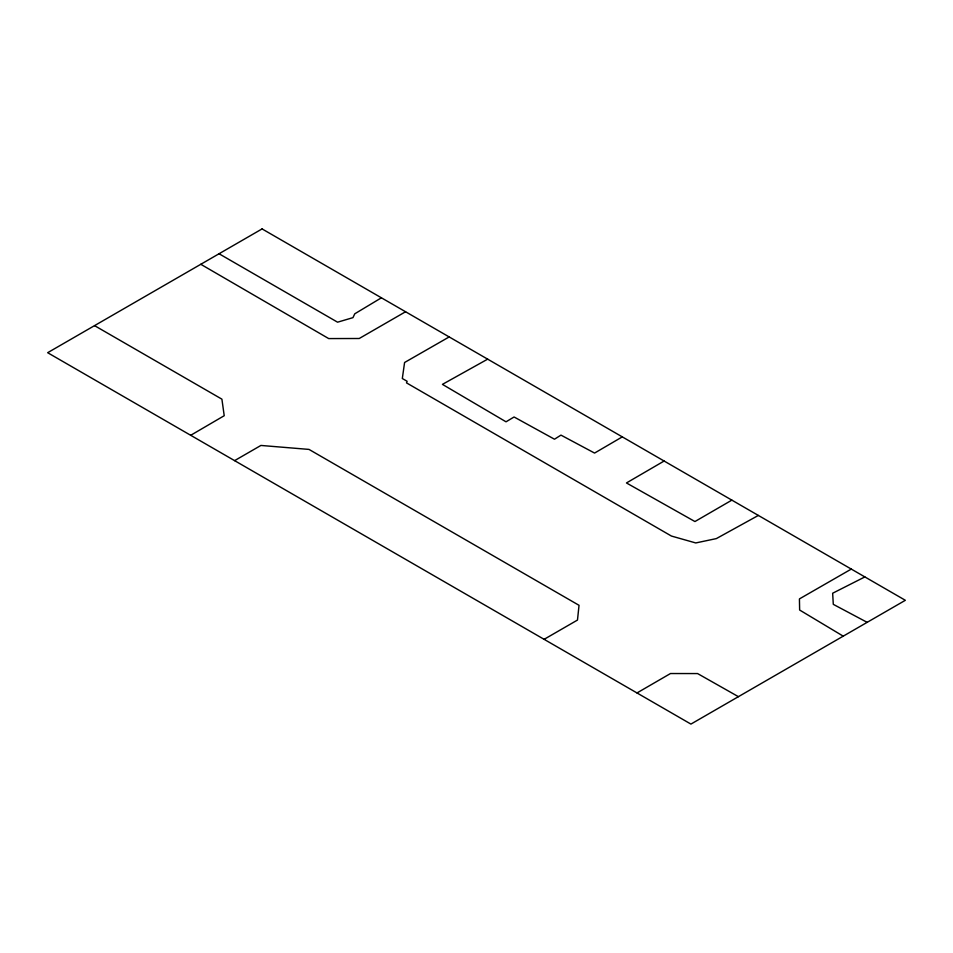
<?xml version="1.0" encoding="UTF-8"?>
<svg xmlns="http://www.w3.org/2000/svg" width="953" height="953" viewBox="0 0 953 953"><rect width="100%" height="100%" fill="white"/><g stroke="black" fill="none" stroke-linecap="round" stroke-linejoin="round"><path stroke-width="1.43" d="M381.414 297.801L354.778 313.799L352.955 317.647L337.565 322.185L219.035 253.748M190.707 435.295L224.217 415.711L221.906 399.164L94.538 325.628M622.297 436.879L594.577 453.068L560.96 435.116L554.491 439.214L514.084 416.985L506.031 421.81L442.43 384.369L487.674 359.15M664.122 461.026L626.455 482.957L694.94 521.541L731.868 500.134M636.985 692.95L670.483 673.533L697.584 673.568L738.42 696.679M405.573 311.75L359.245 338.494L328.702 338.577L200.797 264.291M234.605 460.633L260.919 445.444L308.998 449.411L579.031 605.31L577.482 620.058L544.103 639.332M851.291 569.084L799.424 598.913L799.638 610.027L843.238 636.163M449.185 336.933L404.584 362.497L402.321 378.52L407.11 381.283L406.514 382.88L671.436 536.051L695.761 542.948L716.346 538.6L758.362 515.43M864.859 576.922L832.66 593.231L833.291 604.345L867.159 622.345M262.075 228.911L47.65 352.705L690.925 724.089L905.35 600.295L262.075 228.911"/></g></svg>
